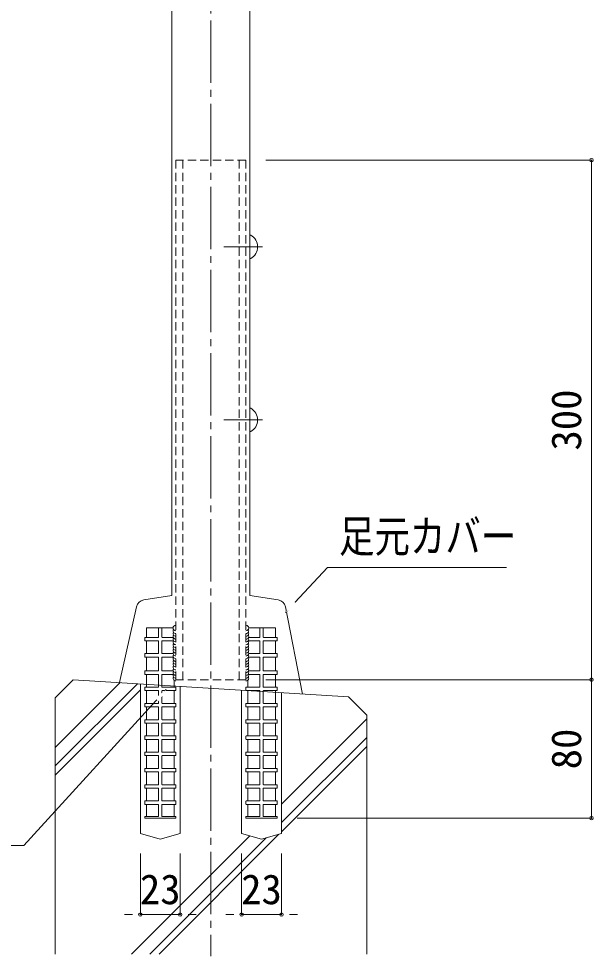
# Model space of a CAD drawing. Units: millimetres at full size. Extents: x -3501 to 3497, y -1129 to 1133.
# Drawn here: x 2252 to 2584, y -843 to -301 of the extents above; entities that cross this region are included whole.
import ezdxf
from ezdxf.enums import TextEntityAlignment as Align

# ---------------------------------------------------------------- set-up
doc = ezdxf.new("R2010")
doc.units = ezdxf.units.MM
doc.header["$LTSCALE"] = 4
doc.header["$PDMODE"] = 32
doc.header["$PDSIZE"] = 2
doc.linetypes.add('CHAIN2', pattern=[12, 9, -1, 1, -1])
doc.linetypes.add('DASHED1', pattern=[1.8, 1.2, -0.6])
for name, color, linetype, lineweight in [('0-0_0', 7, 'Continuous', 18), ('0-1_1手摺寸法', 3, 'Continuous', 18), ('0-4_2躯体線', 4, 'Continuous', 9), ('0-5_3中心線', 2, 'CHAIN2', 18), ('1-0_アンカー', 4, 'Continuous', 9)]:
    doc.layers.add(name, color=color, linetype=linetype, lineweight=lineweight)
doc.styles.add('ＭＳ ゴシック', font='')
doc.styles.get('ＭＳ ゴシック').set_extended_font_data('MS Gothic')

msp = doc.modelspace()

# ---------------------------------------------------------------- linework, layer by layer
at = {"layer": '0-0_0'}
for p, q in [((2319.665, -640.743), (2309.886, -684.573)), ((2405.665, -640.843), (2415.538, -691.218))]:
    msp.add_line(p, q, dxfattribs=at)
for points in [[(2340.165, 162.385), (2340.165, -634.288), (2323.831, -636.808)], [(2385.165, 162.385), (2385.165, -634.288), (2401.478, -636.795)], [(2405.776, -644.025), (2429.944, -618.174), (2533.373, -618.174)], [(2336.847, -688.658), (2254.656, -778.636), (2084.101, -778.636)]]:
    msp.add_lwpolyline(points, dxfattribs=at)
for centre, start, end in [((2324.562, -641.754), 98.40651, 168.33123), ((2400.747, -641.742), 10.35332, 81.59349)]:
    msp.add_arc(centre, 5, start, end, dxfattribs=at)
at = {"layer": '0-1_1手摺寸法'}
for p, q in [((2394.415, -382.892), (2582.552, -382.892)), ((2582.552, -382.892), (2582.552, -682.892)), ((2582.552, -678.292), (2582.552, -387.492)), ((2394.415, -682.892), (2582.552, -682.892)), ((2394.415, -682.892), (2582.552, -682.892)), ((2582.552, -762.892), (2582.552, -682.892)), ((2582.552, -687.492), (2582.552, -758.292)), ((2412.417, -762.892), (2582.552, -762.892)), ((2321.914, -783.259), (2321.914, -818.562)), ((2344.914, -783.259), (2344.914, -818.562)), ((2380.416, -783.259), (2380.416, -818.562)), ((2403.416, -783.259), (2403.416, -818.562)), ((2317.314, -818.562), (2312.714, -818.562)), ((2321.914, -818.562), (2344.914, -818.562)), ((2344.914, -818.562), (2321.914, -818.562)), ((2349.514, -818.562), (2354.114, -818.562)), ((2375.816, -818.562), (2371.216, -818.562)), ((2380.416, -818.562), (2403.416, -818.562)), ((2403.416, -818.562), (2380.416, -818.562)), ((2408.016, -818.562), (2412.616, -818.562))]:
    msp.add_line(p, q, dxfattribs=at)
for p in [(2582.552, -382.892), (2582.552, -682.892), (2582.552, -762.892), (2321.914, -818.562), (2344.914, -818.562), (2380.416, -818.562), (2403.416, -818.562)]:
    msp.add_point(p, dxfattribs=at)
at = {"layer": '0-4_2躯体線'}
for p, q in [((2385.165, -439.642), (2385.165, -426.142)), ((2385.665, -426.142), (2385.165, -426.142)), ((2370.225, -432.892), (2392.482, -432.892)), ((2385.665, -439.642), (2385.165, -439.642)), ((2385.165, -539.642), (2385.165, -526.142)), ((2385.665, -526.142), (2385.165, -526.142)), ((2370.225, -532.892), (2392.482, -532.892)), ((2385.665, -539.642), (2385.165, -539.642)), ((2272.665, -722.114), (2310.188, -684.592)), ((2272.665, -732.723), (2320.169, -685.22)), ((2321.914, -685.329), (2321.914, -771.759)), ((2344.914, -686.776), (2344.914, -771.759)), ((2272.665, -738.017), (2321.914, -688.768)), ((2380.416, -689.009), (2380.416, -771.759)), ((2403.416, -690.456), (2403.416, -771.759)), ((2452.665, -703.399), (2442.159, -692.892)), ((2272.665, -841.43), (2272.665, -693.399)), ((2452.665, -841.43), (2452.665, -703.399)), ((2403.416, -754.85), (2452.665, -705.6)), ((2403.416, -765.458), (2452.665, -716.209)), ((2403.416, -770.752), (2452.665, -721.503)), ((2316.836, -841.43), (2385.142, -773.124)), ((2321.914, -771.759), (2333.414, -775.081)), ((2332.738, -841.43), (2402, -772.168)), ((2344.914, -771.759), (2333.414, -775.081)), ((2380.416, -771.759), (2391.916, -775.081)), ((2403.416, -771.759), (2391.916, -775.081)), ((2327.444, -841.43), (2394.556, -774.318))]:
    msp.add_line(p, q, dxfattribs=at)
msp.add_lwpolyline([(2442.159, -692.892), (2283.172, -682.892), (2272.665, -693.399)], dxfattribs=at)
for centre in [(2381.97, -432.892), (2381.97, -532.892)]:
    msp.add_arc(centre, 7.695, 298.699, 61.301, dxfattribs=at)
at = {"layer": '0-5_3中心線'}
msp.add_line((2362.665, 225.758), (2362.665, -842.622), dxfattribs=at)
at = {"layer": '1-0_アンカー', "linetype": 'DASHED1'}
for p, q in [((2342.415, -382.892), (2342.415, -682.892)), ((2382.915, -382.892), (2342.415, -382.892)), ((2346.415, -382.892), (2346.415, -682.892)), ((2378.915, -382.892), (2378.915, -682.892)), ((2382.915, -382.892), (2382.915, -682.892)), ((2382.915, -682.892), (2342.415, -682.892))]:
    msp.add_line(p, q, dxfattribs=at)
at = {"layer": '1-0_アンカー'}
for p, q in [((2325.413, -652.892), (2340.811, -652.892)), ((2325.413, -652.892), (2325.413, -658.443)), ((2332.426, -658.246), (2332.426, -652.892)), ((2334.402, -652.892), (2334.402, -658.246)), ((2399.917, -652.892), (2384.52, -652.892)), ((2390.928, -652.892), (2390.928, -658.246)), ((2392.904, -658.246), (2392.904, -652.892)), ((2399.917, -652.892), (2399.917, -658.443)), ((2324.413, -658.641), (2324.413, -660.222)), ((2324.611, -658.443), (2332.229, -658.443)), ((2324.611, -660.419), (2332.229, -660.419)), ((2325.413, -660.419), (2325.413, -667.829)), ((2334.6, -658.443), (2340.91, -658.443)), ((2334.6, -660.419), (2340.952, -660.419)), ((2390.731, -660.419), (2384.379, -660.419)), ((2390.731, -658.443), (2384.421, -658.443)), ((2400.72, -658.443), (2393.102, -658.443)), ((2400.72, -660.419), (2393.102, -660.419)), ((2399.917, -660.419), (2399.917, -667.829)), ((2400.917, -658.641), (2400.917, -660.222)), ((2332.426, -667.632), (2332.426, -660.617)), ((2334.402, -660.617), (2334.402, -667.632)), ((2390.928, -660.617), (2390.928, -667.632)), ((2392.904, -667.632), (2392.904, -660.617)), ((2324.413, -668.027), (2324.413, -669.608)), ((2324.611, -667.829), (2332.229, -667.829)), ((2324.611, -669.805), (2332.229, -669.805)), ((2325.413, -669.805), (2325.413, -677.84)), ((2332.426, -677.642), (2332.426, -670.003)), ((2334.402, -677.642), (2334.402, -670.003)), ((2334.6, -667.829), (2340.831, -667.829)), ((2334.6, -669.805), (2340.944, -669.805)), ((2390.731, -669.805), (2384.386, -669.805)), ((2390.731, -667.829), (2384.5, -667.829)), ((2390.928, -677.642), (2390.928, -670.003)), ((2392.904, -677.642), (2392.904, -670.003)), ((2400.72, -667.829), (2393.102, -667.829)), ((2400.72, -669.805), (2393.102, -669.805)), ((2399.917, -669.805), (2399.917, -677.84)), ((2400.917, -668.027), (2400.917, -669.608)), ((2324.413, -678.037), (2324.413, -679.618)), ((2324.611, -677.84), (2332.229, -677.84)), ((2324.611, -679.816), (2332.229, -679.816)), ((2325.413, -679.816), (2325.413, -687.225)), ((2332.426, -687.028), (2332.426, -680.013)), ((2334.402, -680.013), (2334.402, -687.028)), ((2334.6, -677.84), (2340.935, -677.84)), ((2334.6, -679.816), (2340.924, -679.816)), ((2390.731, -677.84), (2384.395, -677.84)), ((2390.731, -679.816), (2384.407, -679.816)), ((2390.928, -680.013), (2390.928, -687.028)), ((2392.904, -687.028), (2392.904, -680.013)), ((2400.72, -677.84), (2393.102, -677.84)), ((2400.72, -679.816), (2393.102, -679.816)), ((2399.917, -679.816), (2399.917, -687.225)), ((2400.917, -678.037), (2400.917, -679.618)), ((2324.413, -687.423), (2324.413, -689.004)), ((2324.611, -687.225), (2332.229, -687.225)), ((2334.6, -687.225), (2342.218, -687.225)), ((2341.415, -682.892), (2341.415, -687.225)), ((2342.415, -687.423), (2342.415, -689.004)), ((2382.915, -687.423), (2382.915, -689.004)), ((2390.731, -687.225), (2383.113, -687.225)), ((2383.915, -682.892), (2383.915, -687.225)), ((2400.72, -687.225), (2393.102, -687.225)), ((2400.917, -687.423), (2400.917, -689.004)), ((2324.611, -689.201), (2332.229, -689.201)), ((2325.413, -689.201), (2325.413, -696.611)), ((2332.426, -689.399), (2332.426, -696.414)), ((2334.402, -689.399), (2334.402, -696.414)), ((2334.6, -689.201), (2342.218, -689.201)), ((2341.415, -689.201), (2341.415, -696.611)), ((2390.731, -689.201), (2383.113, -689.201)), ((2383.915, -689.201), (2383.915, -696.611)), ((2390.928, -689.399), (2390.928, -696.414)), ((2392.904, -689.399), (2392.904, -696.414)), ((2400.72, -689.201), (2393.102, -689.201)), ((2399.917, -689.201), (2399.917, -696.611)), ((2324.413, -696.809), (2324.413, -698.39)), ((2324.611, -696.611), (2332.229, -696.611)), ((2334.6, -696.611), (2342.218, -696.611)), ((2342.415, -696.809), (2342.415, -698.39)), ((2382.915, -696.809), (2382.915, -698.39)), ((2390.731, -696.611), (2383.113, -696.611)), ((2400.72, -696.611), (2393.102, -696.611)), ((2400.917, -696.809), (2400.917, -698.39)), ((2324.611, -698.587), (2332.229, -698.587)), ((2325.413, -698.587), (2325.413, -705.997)), ((2332.426, -698.785), (2332.426, -705.8)), ((2334.402, -698.785), (2334.402, -705.8)), ((2334.6, -698.587), (2342.218, -698.587)), ((2341.415, -698.587), (2341.415, -705.997)), ((2390.731, -698.587), (2383.113, -698.587)), ((2383.915, -698.587), (2383.915, -705.997)), ((2390.928, -698.785), (2390.928, -705.8)), ((2392.904, -698.785), (2392.904, -705.8)), ((2400.72, -698.587), (2393.102, -698.587)), ((2399.917, -698.587), (2399.917, -705.997)), ((2324.413, -706.195), (2324.413, -707.776)), ((2324.611, -705.997), (2332.229, -705.997)), ((2324.611, -707.973), (2332.229, -707.973)), ((2325.413, -707.973), (2325.413, -715.383)), ((2332.426, -708.171), (2332.426, -715.186)), ((2334.402, -708.171), (2334.402, -715.186)), ((2334.6, -705.997), (2342.218, -705.997)), ((2334.6, -707.973), (2342.218, -707.973)), ((2341.415, -707.973), (2341.415, -715.383)), ((2342.415, -706.195), (2342.415, -707.776)), ((2382.915, -706.195), (2382.915, -707.776)), ((2390.731, -705.997), (2383.113, -705.997)), ((2390.731, -707.973), (2383.113, -707.973)), ((2383.915, -707.973), (2383.915, -715.383)), ((2390.928, -708.171), (2390.928, -715.186)), ((2392.904, -708.171), (2392.904, -715.186)), ((2400.72, -705.997), (2393.102, -705.997)), ((2400.72, -707.973), (2393.102, -707.973)), ((2399.917, -707.973), (2399.917, -715.383)), ((2400.917, -706.195), (2400.917, -707.776)), ((2324.413, -715.581), (2324.413, -717.162)), ((2324.611, -715.383), (2332.229, -715.383)), ((2324.611, -717.359), (2332.229, -717.359)), ((2325.413, -717.359), (2325.413, -724.769)), ((2332.426, -717.557), (2332.426, -724.572)), ((2334.402, -717.557), (2334.402, -724.572)), ((2334.6, -715.383), (2342.218, -715.383)), ((2334.6, -717.359), (2342.218, -717.359)), ((2341.415, -717.359), (2341.415, -724.769)), ((2342.415, -715.581), (2342.415, -717.162)), ((2382.915, -715.581), (2382.915, -717.162)), ((2390.731, -715.383), (2383.113, -715.383)), ((2390.731, -717.359), (2383.113, -717.359)), ((2383.915, -717.359), (2383.915, -724.769)), ((2390.928, -717.557), (2390.928, -724.572)), ((2392.904, -717.557), (2392.904, -724.572)), ((2400.72, -715.383), (2393.102, -715.383)), ((2400.72, -717.359), (2393.102, -717.359)), ((2399.917, -717.359), (2399.917, -724.769)), ((2400.917, -715.581), (2400.917, -717.162)), ((2324.413, -724.967), (2324.413, -726.548)), ((2324.611, -724.769), (2332.229, -724.769)), ((2334.6, -724.769), (2342.218, -724.769)), ((2342.415, -724.967), (2342.415, -726.548)), ((2382.915, -724.967), (2382.915, -726.548)), ((2390.731, -724.769), (2383.113, -724.769)), ((2400.72, -724.769), (2393.102, -724.769)), ((2400.917, -724.967), (2400.917, -726.548)), ((2324.611, -726.745), (2332.229, -726.745)), ((2325.413, -726.745), (2325.413, -734.155)), ((2332.426, -726.943), (2332.426, -733.958)), ((2334.402, -726.943), (2334.402, -733.958)), ((2334.6, -726.745), (2342.218, -726.745)), ((2341.415, -726.745), (2341.415, -734.155)), ((2390.731, -726.745), (2383.113, -726.745)), ((2383.915, -726.745), (2383.915, -734.155)), ((2390.928, -726.943), (2390.928, -733.958)), ((2392.904, -726.943), (2392.904, -733.958)), ((2400.72, -726.745), (2393.102, -726.745)), ((2399.917, -726.745), (2399.917, -734.155)), ((2324.413, -734.353), (2324.413, -735.934)), ((2324.611, -734.155), (2332.229, -734.155)), ((2324.611, -736.131), (2332.229, -736.131)), ((2325.413, -736.131), (2325.413, -743.541)), ((2332.426, -736.329), (2332.426, -743.344)), ((2334.402, -736.329), (2334.402, -743.344)), ((2334.6, -734.155), (2342.218, -734.155)), ((2334.6, -736.131), (2342.218, -736.131)), ((2341.415, -736.131), (2341.415, -743.541)), ((2342.415, -734.353), (2342.415, -735.934)), ((2382.915, -734.353), (2382.915, -735.934)), ((2390.731, -734.155), (2383.113, -734.155)), ((2390.731, -736.131), (2383.113, -736.131)), ((2383.915, -736.131), (2383.915, -743.541)), ((2390.928, -736.329), (2390.928, -743.344)), ((2392.904, -736.329), (2392.904, -743.344)), ((2400.72, -734.155), (2393.102, -734.155)), ((2400.72, -736.131), (2393.102, -736.131)), ((2399.917, -736.131), (2399.917, -743.541)), ((2400.917, -734.353), (2400.917, -735.934)), ((2324.413, -743.739), (2324.413, -745.32)), ((2324.611, -743.541), (2332.229, -743.541)), ((2324.611, -745.517), (2332.229, -745.517)), ((2325.413, -745.517), (2325.413, -752.927)), ((2332.426, -745.715), (2332.426, -752.73)), ((2334.402, -745.715), (2334.402, -752.73)), ((2334.6, -743.541), (2342.218, -743.541)), ((2334.6, -745.517), (2342.218, -745.517)), ((2341.415, -745.517), (2341.415, -752.927)), ((2342.415, -743.739), (2342.415, -745.32)), ((2382.915, -743.739), (2382.915, -745.32)), ((2390.731, -743.541), (2383.113, -743.541)), ((2390.731, -745.517), (2383.113, -745.517)), ((2383.915, -745.517), (2383.915, -752.927)), ((2390.928, -745.715), (2390.928, -752.73)), ((2392.904, -745.715), (2392.904, -752.73)), ((2400.72, -743.541), (2393.102, -743.541)), ((2400.72, -745.517), (2393.102, -745.517)), ((2399.917, -745.517), (2399.917, -752.927)), ((2400.917, -743.739), (2400.917, -745.32)), ((2324.413, -753.125), (2324.413, -754.706)), ((2324.611, -752.927), (2332.229, -752.927)), ((2324.611, -754.903), (2332.229, -754.903)), ((2325.413, -754.903), (2325.413, -761.908)), ((2332.426, -755.101), (2332.426, -761.711)), ((2334.402, -755.101), (2334.402, -761.711)), ((2334.6, -752.927), (2342.218, -752.927)), ((2334.6, -754.903), (2342.218, -754.903)), ((2341.415, -754.903), (2341.415, -761.908)), ((2342.415, -753.125), (2342.415, -754.706)), ((2382.915, -753.125), (2382.915, -754.706)), ((2390.731, -752.927), (2383.113, -752.927)), ((2390.731, -754.903), (2383.113, -754.903)), ((2383.915, -754.903), (2383.915, -761.908)), ((2390.928, -755.101), (2390.928, -761.711)), ((2392.904, -755.101), (2392.904, -761.711)), ((2400.72, -752.927), (2393.102, -752.927)), ((2400.72, -754.903), (2393.102, -754.903)), ((2399.917, -754.903), (2399.917, -761.908)), ((2400.917, -753.125), (2400.917, -754.706)), ((2324.413, -762.106), (2324.413, -762.892)), ((2324.413, -762.892), (2342.415, -762.892)), ((2324.611, -761.908), (2332.229, -761.908)), ((2334.6, -761.908), (2342.218, -761.908)), ((2342.415, -762.106), (2342.415, -762.892)), ((2382.915, -762.106), (2382.915, -762.892)), ((2400.917, -762.892), (2382.915, -762.892)), ((2390.731, -761.908), (2383.113, -761.908)), ((2400.72, -761.908), (2393.102, -761.908)), ((2400.917, -762.106), (2400.917, -762.892))]:
    msp.add_line(p, q, dxfattribs=at)
for centre, radius, start, end in [((2342.415, -653.037), 1.611, 90, 270), ((2342.415, -654.648), 1.611, 150, 270), ((2382.915, -653.037), 1.611, 270, 90), ((2382.915, -654.648), 1.611, 270, 30), ((2324.611, -658.641), 0.198, 90, 180), ((2324.611, -660.222), 0.198, 180, 270), ((2332.229, -658.246), 0.198, 270, 0), ((2332.229, -660.617), 0.198, 0, 90), ((2334.6, -658.246), 0.198, 180, 270), ((2334.6, -660.617), 0.198, 90, 180), ((2342.415, -656.259), 1.611, 150, 270), ((2342.415, -657.87), 1.611, 150, 270), ((2342.415, -659.481), 1.611, 150, 270), ((2342.415, -661.092), 1.611, 150, 270), ((2382.915, -656.259), 1.611, 270, 30), ((2382.915, -657.87), 1.611, 270, 30), ((2382.915, -659.481), 1.611, 270, 30), ((2382.915, -661.092), 1.611, 270, 30), ((2390.731, -658.246), 0.198, 270, 0), ((2390.731, -660.617), 0.198, 0, 90), ((2393.102, -658.246), 0.198, 180, 270), ((2393.102, -660.617), 0.198, 90, 180), ((2400.72, -658.641), 0.198, 0, 90), ((2400.72, -660.222), 0.198, 270, 0), ((2342.415, -662.703), 1.611, 150, 270), ((2342.415, -664.314), 1.611, 150, 270), ((2342.415, -665.925), 1.611, 150, 270), ((2382.915, -662.703), 1.611, 270, 30), ((2382.915, -664.314), 1.611, 270, 30), ((2382.915, -665.925), 1.611, 270, 30), ((2324.611, -668.027), 0.198, 90, 180), ((2324.611, -669.608), 0.198, 180, 270), ((2332.229, -667.632), 0.198, 270, 0), ((2332.229, -670.003), 0.198, 0, 90), ((2334.6, -667.632), 0.198, 180, 270), ((2334.6, -670.003), 0.198, 90, 180), ((2342.415, -667.536), 1.611, 150, 270), ((2342.415, -669.148), 1.611, 150, 270), ((2342.415, -670.758), 1.611, 150, 270), ((2382.915, -667.536), 1.611, 270, 30), ((2382.915, -669.148), 1.611, 270, 30), ((2382.915, -670.758), 1.611, 270, 30), ((2390.731, -667.632), 0.198, 270, 0), ((2390.731, -670.003), 0.198, 0, 90), ((2393.102, -667.632), 0.198, 180, 270), ((2393.102, -670.003), 0.198, 90, 180), ((2400.72, -668.027), 0.198, 0, 90), ((2400.72, -669.608), 0.198, 270, 0), ((2342.415, -672.37), 1.611, 150, 270), ((2342.415, -673.981), 1.611, 150, 270), ((2342.415, -675.592), 1.611, 150, 270), ((2342.415, -677.203), 1.611, 150, 270), ((2382.915, -672.37), 1.611, 270, 30), ((2382.915, -673.981), 1.611, 270, 30), ((2382.915, -675.592), 1.611, 270, 30), ((2382.915, -677.203), 1.611, 270, 30), ((2324.611, -678.037), 0.198, 90, 180), ((2324.611, -679.618), 0.198, 180, 270), ((2332.229, -677.642), 0.198, 270, 0), ((2332.229, -680.013), 0.198, 0, 90), ((2334.6, -677.642), 0.198, 180, 270), ((2334.6, -680.013), 0.198, 90, 180), ((2342.415, -678.814), 1.611, 150, 270), ((2342.415, -680.425), 1.611, 150, 270), ((2342.415, -682.036), 1.611, 150, 270), ((2382.915, -678.814), 1.611, 270, 30), ((2382.915, -680.425), 1.611, 270, 30), ((2382.915, -682.036), 1.611, 270, 30), ((2390.731, -677.642), 0.198, 270, 0), ((2390.731, -680.013), 0.198, 0, 90), ((2393.102, -677.642), 0.198, 180, 270), ((2393.102, -680.013), 0.198, 90, 180), ((2400.72, -678.037), 0.198, 0, 90), ((2400.72, -679.618), 0.198, 270, 0), ((2324.611, -687.423), 0.198, 90, 180), ((2332.229, -687.028), 0.198, 270, 0), ((2334.6, -687.028), 0.198, 180, 270), ((2342.218, -687.423), 0.198, 0, 90), ((2383.113, -687.423), 0.198, 90, 180), ((2390.731, -687.028), 0.198, 270, 0), ((2393.102, -687.028), 0.198, 180, 270), ((2400.72, -687.423), 0.198, 0, 90), ((2324.611, -689.004), 0.198, 180, 270), ((2332.229, -689.399), 0.198, 0, 90), ((2334.6, -689.399), 0.198, 90, 180), ((2342.218, -689.004), 0.198, 270, 0), ((2383.113, -689.004), 0.198, 180, 270), ((2390.731, -689.399), 0.198, 0, 90), ((2393.102, -689.399), 0.198, 90, 180), ((2400.72, -689.004), 0.198, 270, 0), ((2324.611, -696.809), 0.198, 90, 180), ((2324.611, -698.39), 0.198, 180, 270), ((2332.229, -696.414), 0.198, 270, 0), ((2334.6, -696.414), 0.198, 180, 270), ((2342.218, -696.809), 0.198, 0, 90), ((2342.218, -698.39), 0.198, 270, 0), ((2383.113, -696.809), 0.198, 90, 180), ((2383.113, -698.39), 0.198, 180, 270), ((2390.731, -696.414), 0.198, 270, 0), ((2393.102, -696.414), 0.198, 180, 270), ((2400.72, -696.809), 0.198, 0, 90), ((2400.72, -698.39), 0.198, 270, 0), ((2332.229, -698.785), 0.198, 0, 90), ((2334.6, -698.785), 0.198, 90, 180), ((2390.731, -698.785), 0.198, 0, 90), ((2393.102, -698.785), 0.198, 90, 180), ((2324.611, -706.195), 0.198, 90, 180), ((2324.611, -707.776), 0.198, 180, 270), ((2332.229, -705.8), 0.198, 270, 0), ((2332.229, -708.171), 0.198, 0, 90), ((2334.6, -705.8), 0.198, 180, 270), ((2334.6, -708.171), 0.198, 90, 180), ((2342.218, -706.195), 0.198, 0, 90), ((2342.218, -707.776), 0.198, 270, 0), ((2383.113, -706.195), 0.198, 90, 180), ((2383.113, -707.776), 0.198, 180, 270), ((2390.731, -705.8), 0.198, 270, 0), ((2390.731, -708.171), 0.198, 0, 90), ((2393.102, -705.8), 0.198, 180, 270), ((2393.102, -708.171), 0.198, 90, 180), ((2400.72, -706.195), 0.198, 0, 90), ((2400.72, -707.776), 0.198, 270, 0), ((2324.611, -715.581), 0.198, 90, 180), ((2324.611, -717.162), 0.198, 180, 270), ((2332.229, -715.186), 0.198, 270, 0), ((2332.229, -717.557), 0.198, 0, 90), ((2334.6, -715.186), 0.198, 180, 270), ((2334.6, -717.557), 0.198, 90, 180), ((2342.218, -715.581), 0.198, 0, 90), ((2342.218, -717.162), 0.198, 270, 0), ((2383.113, -715.581), 0.198, 90, 180), ((2383.113, -717.162), 0.198, 180, 270), ((2390.731, -715.186), 0.198, 270, 0), ((2390.731, -717.557), 0.198, 0, 90), ((2393.102, -715.186), 0.198, 180, 270), ((2393.102, -717.557), 0.198, 90, 180), ((2400.72, -715.581), 0.198, 0, 90), ((2400.72, -717.162), 0.198, 270, 0), ((2324.611, -724.967), 0.198, 90, 180), ((2332.229, -724.572), 0.198, 270, 0), ((2334.6, -724.572), 0.198, 180, 270), ((2342.218, -724.967), 0.198, 0, 90), ((2383.113, -724.967), 0.198, 90, 180), ((2390.731, -724.572), 0.198, 270, 0), ((2393.102, -724.572), 0.198, 180, 270), ((2400.72, -724.967), 0.198, 0, 90), ((2324.611, -726.548), 0.198, 180, 270), ((2332.229, -726.943), 0.198, 0, 90), ((2334.6, -726.943), 0.198, 90, 180), ((2342.218, -726.548), 0.198, 270, 0), ((2383.113, -726.548), 0.198, 180, 270), ((2390.731, -726.943), 0.198, 0, 90), ((2393.102, -726.943), 0.198, 90, 180), ((2400.72, -726.548), 0.198, 270, 0), ((2324.611, -734.353), 0.198, 90, 180), ((2324.611, -735.934), 0.198, 180, 270), ((2332.229, -733.958), 0.198, 270, 0), ((2332.229, -736.329), 0.198, 0, 90), ((2334.6, -733.958), 0.198, 180, 270), ((2334.6, -736.329), 0.198, 90, 180), ((2342.218, -734.353), 0.198, 0, 90), ((2342.218, -735.934), 0.198, 270, 0), ((2383.113, -734.353), 0.198, 90, 180), ((2383.113, -735.934), 0.198, 180, 270), ((2390.731, -733.958), 0.198, 270, 0), ((2390.731, -736.329), 0.198, 0, 90), ((2393.102, -733.958), 0.198, 180, 270), ((2393.102, -736.329), 0.198, 90, 180), ((2400.72, -734.353), 0.198, 0, 90), ((2400.72, -735.934), 0.198, 270, 0), ((2324.611, -743.739), 0.198, 90, 180), ((2324.611, -745.32), 0.198, 180, 270), ((2332.229, -743.344), 0.198, 270, 0), ((2332.229, -745.715), 0.198, 0, 90), ((2334.6, -743.344), 0.198, 180, 270), ((2334.6, -745.715), 0.198, 90, 180), ((2342.218, -743.739), 0.198, 0, 90), ((2342.218, -745.32), 0.198, 270, 0), ((2383.113, -743.739), 0.198, 90, 180), ((2383.113, -745.32), 0.198, 180, 270), ((2390.731, -743.344), 0.198, 270, 0), ((2390.731, -745.715), 0.198, 0, 90), ((2393.102, -743.344), 0.198, 180, 270), ((2393.102, -745.715), 0.198, 90, 180), ((2400.72, -743.739), 0.198, 0, 90), ((2400.72, -745.32), 0.198, 270, 0), ((2324.611, -753.125), 0.198, 90, 180), ((2324.611, -754.706), 0.198, 180, 270), ((2332.229, -752.73), 0.198, 270, 0), ((2332.229, -755.101), 0.198, 0, 90), ((2334.6, -752.73), 0.198, 180, 270), ((2334.6, -755.101), 0.198, 90, 180), ((2342.218, -753.125), 0.198, 0, 90), ((2342.218, -754.706), 0.198, 270, 0), ((2383.113, -753.125), 0.198, 90, 180), ((2383.113, -754.706), 0.198, 180, 270), ((2390.731, -752.73), 0.198, 270, 0), ((2390.731, -755.101), 0.198, 0, 90), ((2393.102, -752.73), 0.198, 180, 270), ((2393.102, -755.101), 0.198, 90, 180), ((2400.72, -753.125), 0.198, 0, 90), ((2400.72, -754.706), 0.198, 270, 0), ((2324.611, -762.106), 0.198, 90, 180), ((2332.229, -761.711), 0.198, 270, 0), ((2334.6, -761.711), 0.198, 180, 270), ((2342.218, -762.106), 0.198, 0, 90), ((2383.113, -762.106), 0.198, 90, 180), ((2390.731, -761.711), 0.198, 270, 0), ((2393.102, -761.711), 0.198, 180, 270), ((2400.72, -762.106), 0.198, 0, 90)]:
    msp.add_arc(centre, radius, start, end, dxfattribs=at)

# ---------------------------------------------------------------- texts
at = {"layer": '0-0_0', "style": 'ＭＳ ゴシック', "width": 0.8}
msp.add_text('足元カバー', height=18.77, dxfattribs=at).set_placement((2436.666, -615.031), align=Align.BOTTOM_LEFT)
at = {"layer": '0-1_1手摺寸法', "style": 'ＭＳ ゴシック'}
for s, p in [('300', (2581.733, -550.557)), ('80', (2581.733, -734.669))]:
    msp.add_text(s, height=17.27, rotation=90, dxfattribs=at).set_placement(p, align=Align.BOTTOM_LEFT)
for p in [(2321.638, -817.744), (2380.14, -817.744)]:
    msp.add_text('23', height=17.27, dxfattribs=at).set_placement(p, align=Align.BOTTOM_LEFT)

# ---------------------------------------------------------------- next in the draw order: wipeouts: each hides what was drawn before it
for points in [[(2410.142, -637.321), (2412.171, -639.218), (2405.776, -644.025), (2405.776, -644.025)], [(2332.559, -695.412), (2330.508, -693.538), (2336.847, -688.658), (2336.847, -688.658)]]:
    msp.add_wipeout(points)

doc.saveas('drawing.dxf')
